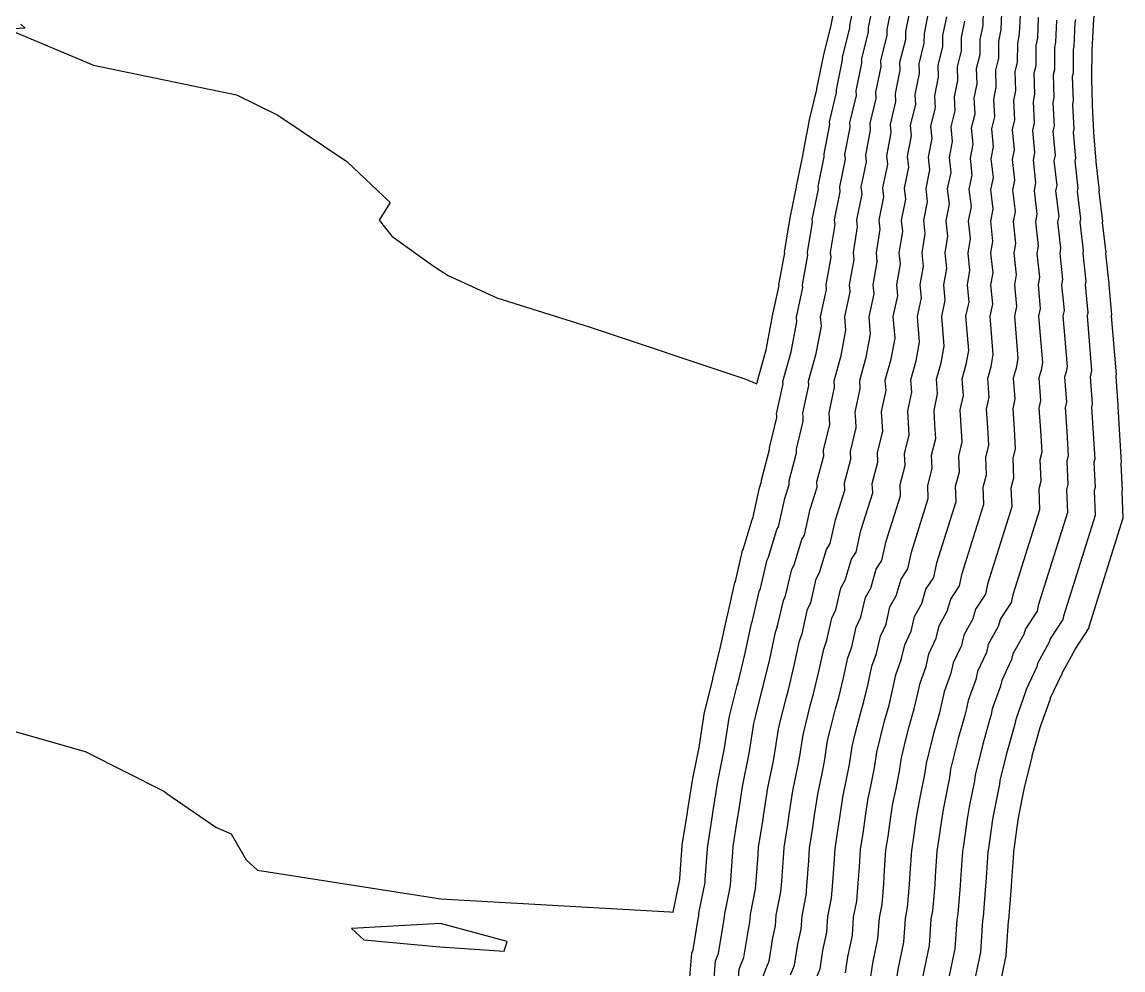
# Model space of a CAD drawing. Header units: metres. Extents: x 706349 to 713144, y 2649082 to 2655455.
# Drawn here: x 712357.1 to 712436.8, y 2651963 to 2652031.7 of the extents above; entities that cross this region are included whole.
import ezdxf

# ---------------------------------------------------------------- set-up
doc = ezdxf.new("R2010")
doc.units = ezdxf.units.M
doc.layers.add('C-TOPO-MAJR', color=9, linetype='Continuous')
doc.layers.add('C-TOPO-MINR', color=8, linetype='Continuous')

msp = doc.modelspace()

# ---------------------------------------------------------------- linework, layer by layer
at = {"layer": 'C-TOPO-MAJR', "color": 9, "linetype": 'Continuous', "lineweight": -3, "flags": 128}
for points, elevation in [([(712354.568, 2651980.872), (712361.633, 2651978.858), (712367.37, 2651975.983), (712367.521, 2651975.855), (712367.536, 2651975.836), (712371.104, 2651973.395), (712372.211, 2651972.901), (712373.302, 2651971.013), (712374.12, 2651970.283), (712387.393, 2651968.195), (712403.99, 2651967.247), (712404.232, 2651967.235), (712404.713, 2651969.607), (712404.715, 2651969.634), (712404.886, 2651972.051), (712404.887, 2651972.075), (712405.27, 2651974.455), (712405.275, 2651974.491), (712405.655, 2651976.917), (712406.137, 2651979.276), (712406.149, 2651979.335), (712406.507, 2651981.727), (712406.521, 2651981.786), (712407.095, 2651984.082), (712407.115, 2651984.153), (712407.66, 2651986.44), (712408.156, 2651988.748), (712408.184, 2651988.827), (712408.701, 2651991.101), (712408.738, 2651991.18), (712409.258, 2651993.428), (712409.301, 2651993.506), (712409.948, 2651995.674), (712410.002, 2651995.756), (712410.488, 2651997.972), (712410.629, 2651998.42), (712410.624, 2651998.53), (712411.207, 2652000.741), (712411.202, 2652000.865), (712411.741, 2652003.054), (712411.733, 2652003.189), (712411.724, 2652003.329), (712412.193, 2652005.508), (712412.181, 2652005.659), (712412.783, 2652007.829), (712413.189, 2652009.985), (712413.16, 2652010.339), (712413.622, 2652012.482), (712413.605, 2652012.671), (712413.989, 2652014.828), (712413.969, 2652015.021), (712414.325, 2652017.205), (712414.303, 2652017.4), (712414.755, 2652019.593), (712414.731, 2652019.792), (712415.182, 2652021.953), (712415.16, 2652022.15), (712415.571, 2652024.282), (712415.553, 2652024.476), (712416.072, 2652026.607), (712416.061, 2652026.798), (712416.511, 2652028.964), (712416.505, 2652029.153), (712417.041, 2652031.275), (712417.042, 2652031.465), (712417.475, 2652033.6)], -20), ([(712412.734, 2651962.68), (712413.032, 2651963.402), (712413.272, 2651964.92), (712413.503, 2651966.011), (712413.566, 2651966.968), (712413.871, 2651968.472), (712413.947, 2651969.424), (712414.054, 2651970.941), (712414.114, 2651971.868), (712414.354, 2651973.362), (712414.48, 2651974.267), (712414.719, 2651975.79), (712415.021, 2651977.27), (712415.196, 2651978.156), (712415.421, 2651979.657), (712415.631, 2651980.509), (712415.991, 2651981.95), (712416.227, 2651982.777), (712416.569, 2651984.213), (712416.881, 2651985.661), (712417.167, 2651986.452), (712417.491, 2651987.879), (712417.834, 2651988.61), (712418.161, 2651990.021), (712418.541, 2651990.71), (712418.948, 2651992.071), (712419.361, 2651992.703), (712419.666, 2651994.094), (712420.703, 2651997.398), (712420.67, 2651998.209), (712421.035, 2651999.595), (712420.998, 2652000.43), (712421.336, 2652001.803), (712421.287, 2652002.656), (712421.229, 2652003.534), (712421.523, 2652004.901), (712421.456, 2652005.801), (712421.833, 2652007.162), (712422.087, 2652008.513), (712421.935, 2652010.377), (712422.225, 2652011.72), (712422.135, 2652012.674), (712422.377, 2652014.026), (712422.274, 2652014.987), (712422.498, 2652016.357), (712422.387, 2652017.322), (712422.67, 2652018.696), (712422.554, 2652019.65), (712422.837, 2652021.004), (712422.734, 2652021.93), (712422.991, 2652023.266), (712422.909, 2652024.168), (712423.235, 2652025.504), (712423.183, 2652026.37), (712423.465, 2652027.728), (712423.439, 2652028.574), (712423.775, 2652029.904), (712423.779, 2652030.74), (712424.05, 2652032.078)], -10)]:
    msp.add_lwpolyline(points, dxfattribs=dict(at, elevation=elevation))
msp.add_lwpolyline([(712430.688, 2652032.029), (712430.626, 2652030.556), (712430.517, 2652030.014), (712430.509, 2652028.533), (712430.373, 2652027.994), (712430.419, 2652026.491), (712430.305, 2652025.941), (712430.397, 2652024.401), (712430.266, 2652023.86), (712430.412, 2652022.251), (712430.308, 2652021.71), (712430.492, 2652020.055), (712430.378, 2652019.507), (712430.585, 2652017.8), (712430.471, 2652017.243), (712430.67, 2652015.508), (712430.58, 2652014.953), (712430.764, 2652013.225), (712430.666, 2652012.678), (712430.828, 2652010.958), (712430.71, 2652010.414), (712430.986, 2652007.041), (712430.883, 2652006.494), (712430.731, 2652005.943), (712430.853, 2652004.293), (712430.734, 2652003.74), (712430.841, 2652002.123), (712430.932, 2652000.551), (712430.795, 2651999.996), (712430.864, 2651998.449), (712430.716, 2651997.888), (712430.777, 2651996.375), (712428.845, 2651990.216), (712428.721, 2651989.651), (712427.947, 2651988.468), (712427.782, 2651987.914), (712427.063, 2651986.613), (712426.931, 2651986.04), (712426.281, 2651984.657), (712426.149, 2651984.077), (712425.605, 2651982.574), (712425.479, 2651981.985), (712425.34, 2651981.402), (712424.887, 2651979.818), (712424.741, 2651979.233), (712424.336, 2651977.588), (712424.244, 2651976.977), (712423.906, 2651975.264), (712423.783, 2651974.662), (712423.686, 2651974.043), (712423.439, 2651972.269), (712423.341, 2651971.661), (712423.222, 2651969.83), (712423.178, 2651969.214), (712423.029, 2651967.337), (712422.905, 2651966.726), (712422.778, 2651964.811), (712422.317, 2651962.629)], dxfattribs=at)
at = {"layer": 'C-TOPO-MAJR', "color": 9, "linetype": 'Continuous', "lineweight": -3, "elevation": -20, "flags": 128}
msp.add_lwpolyline([(712380.923, 2651966.044), (712381.826, 2651965.217), (712387.337, 2651964.715), (712391.998, 2651964.402), (712392.204, 2651965.094), (712387.38, 2651966.412), (712380.923, 2651966.044)], close=True, dxfattribs=at)
at = {"layer": 'C-TOPO-MINR', "color": 8, "linetype": 'Continuous', "lineweight": -3, "flags": 128}
for points, elevation in [([(712356.972, 2652031.544), (712357.287, 2652031.274), (712356.034, 2652031.201), (712362.237, 2652028.588), (712372.594, 2652026.427), (712375.582, 2652024.952), (712380.587, 2652021.596), (712383.737, 2652018.632), (712382.93, 2652017.352), (712383.859, 2652016.186), (712386.842, 2652014.048), (712387.925, 2652013.358), (712391.465, 2652011.728), (712398.153, 2652009.638), (712409.425, 2652005.86), (712410.297, 2652005.493), (712410.327, 2652005.63), (712410.326, 2652005.63), (712410.973, 2652007.963), (712411.409, 2652010.279), (712411.405, 2652010.331), (712411.902, 2652012.634), (712411.898, 2652012.67), (712412.312, 2652014.988), (712412.308, 2652015.028), (712412.691, 2652017.375), (712412.686, 2652017.416), (712413.172, 2652019.772), (712413.166, 2652019.821), (712413.651, 2652022.143), (712413.645, 2652022.194), (712414.087, 2652024.485), (712414.082, 2652024.537), (712414.64, 2652026.828), (712414.636, 2652026.884), (712415.12, 2652029.212), (712415.118, 2652029.269), (712415.694, 2652031.549), (712415.695, 2652031.611), (712416.159, 2652033.904)], -22), ([(712405.398, 2651961.938), (712405.574, 2651964.249), (712405.627, 2651964.38), (712405.682, 2651964.512), (712406.036, 2651966.752), (712406.082, 2651966.97), (712406.095, 2651967.162), (712406.544, 2651969.38), (712406.561, 2651969.592), (712406.719, 2651971.829), (712406.733, 2651972.033), (712407.087, 2651974.237), (712407.116, 2651974.446), (712407.468, 2651976.692), (712407.914, 2651978.875), (712407.958, 2651979.1), (712408.29, 2651981.313), (712408.343, 2651981.531), (712408.874, 2651983.656), (712408.937, 2651983.877), (712409.441, 2651985.995), (712409.901, 2651988.131), (712409.981, 2651988.352), (712410.459, 2651990.457), (712410.557, 2651990.666), (712411.039, 2651992.747), (712411.149, 2651992.947), (712411.748, 2651994.954), (712411.874, 2651995.146), (712412.324, 2651997.197), (712412.643, 2651998.215), (712412.633, 2651998.466), (712413.173, 2652000.512), (712413.161, 2652000.778), (712413.66, 2652002.804), (712413.644, 2652003.083), (712413.625, 2652003.37), (712414.059, 2652005.387), (712414.036, 2652005.687), (712414.593, 2652007.696), (712414.968, 2652009.69), (712414.915, 2652010.346), (712415.343, 2652012.33), (712415.311, 2652012.672), (712415.667, 2652014.667), (712415.63, 2652015.015), (712415.96, 2652017.036), (712415.92, 2652017.385), (712416.338, 2652019.413), (712416.296, 2652019.764), (712416.713, 2652021.763), (712416.675, 2652022.106), (712417.055, 2652024.079), (712417.025, 2652024.414), (712417.505, 2652026.386), (712417.485, 2652026.713), (712417.902, 2652028.717), (712417.892, 2652029.037), (712418.388, 2652031), (712418.39, 2652031.32), (712418.79, 2652033.295)], -18), ([(712434.812, 2652033.363), (712434.666, 2652031.563), (712434.65, 2652031.501), (712434.572, 2652029.642), (712434.559, 2652029.578), (712434.549, 2652027.71), (712434.533, 2652027.647), (712434.592, 2652025.749), (712434.578, 2652025.684), (712434.695, 2652023.739), (712434.679, 2652023.675), (712434.864, 2652021.642), (712434.852, 2652021.578), (712435.085, 2652019.486), (712435.072, 2652019.421), (712435.334, 2652017.262), (712435.321, 2652017.196), (712435.574, 2652014.998), (712435.563, 2652014.933), (712435.796, 2652012.744), (712435.785, 2652012.68), (712435.989, 2652010.501), (712435.975, 2652010.437), (712436.325, 2652006.158), (712436.313, 2652006.094), (712436.295, 2652006.029), (712436.451, 2652003.929), (712436.437, 2652003.863), (712436.573, 2652001.803), (712436.689, 2651999.8), (712436.673, 2651999.735), (712436.761, 2651997.762), (712436.743, 2651997.696), (712436.821, 2651995.762), (712434.352, 2651987.889), (712434.336, 2651987.819), (712433.347, 2651986.306), (712433.326, 2651986.237), (712432.405, 2651984.569), (712432.389, 2651984.498), (712431.555, 2651982.723), (712431.538, 2651982.651), (712430.84, 2651980.722), (712430.824, 2651980.649), (712430.807, 2651980.577), (712430.225, 2651978.539), (712430.207, 2651978.467), (712429.684, 2651976.346), (712429.673, 2651976.27), (712429.237, 2651974.06), (712429.221, 2651973.986), (712429.209, 2651973.909), (712428.89, 2651971.613), (712428.878, 2651971.538), (712428.723, 2651969.164), (712428.717, 2651969.088), (712428.523, 2651966.656), (712428.508, 2651966.581), (712428.343, 2651964.092), (712427.744, 2651961.254)], 6), ([(712407.13, 2651961.552), (712407.291, 2651963.678), (712407.404, 2651963.955), (712407.519, 2651964.234), (712407.845, 2651966.294), (712407.937, 2651966.731), (712407.963, 2651967.113), (712408.376, 2651969.153), (712408.408, 2651969.55), (712408.553, 2651971.607), (712408.578, 2651971.992), (712408.904, 2651974.018), (712408.957, 2651974.401), (712409.28, 2651976.466), (712409.691, 2651978.474), (712409.768, 2651978.864), (712410.073, 2651980.899), (712410.165, 2651981.275), (712410.653, 2651983.229), (712410.76, 2651983.602), (712411.223, 2651985.549), (712411.646, 2651987.513), (712411.777, 2651987.877), (712412.217, 2651989.812), (712412.377, 2651990.152), (712412.819, 2651992.065), (712412.997, 2651992.388), (712413.548, 2651994.233), (712413.746, 2651994.535), (712414.16, 2651996.421), (712414.658, 2651998.011), (712414.643, 2651998.401), (712415.139, 2652000.283), (712415.12, 2652000.691), (712415.579, 2652002.553), (712415.554, 2652002.976), (712415.526, 2652003.411), (712415.925, 2652005.265), (712415.891, 2652005.715), (712416.403, 2652007.562), (712416.748, 2652009.396), (712416.67, 2652010.354), (712417.063, 2652012.177), (712417.017, 2652012.672), (712417.344, 2652014.507), (712417.291, 2652015.008), (712417.594, 2652016.866), (712417.536, 2652017.369), (712417.921, 2652019.234), (712417.86, 2652019.735), (712418.244, 2652021.574), (712418.19, 2652022.062), (712418.539, 2652023.876), (712418.496, 2652024.352), (712418.937, 2652026.166), (712418.909, 2652026.627), (712419.292, 2652028.47), (712419.278, 2652028.921), (712419.735, 2652030.726), (712419.737, 2652031.175), (712420.105, 2652032.991)], -16), ([(712408.861, 2651961.167), (712409.009, 2651963.106), (712409.181, 2651963.53), (712409.357, 2651963.957), (712409.654, 2651965.836), (712409.792, 2651966.491), (712409.83, 2651967.065), (712410.208, 2651968.926), (712410.254, 2651969.508), (712410.386, 2651971.385), (712410.423, 2651971.951), (712410.72, 2651973.799), (712410.798, 2651974.357), (712411.093, 2651976.241), (712411.468, 2651978.072), (712411.577, 2651978.628), (712411.856, 2651980.485), (712411.987, 2651981.02), (712412.432, 2651982.803), (712412.582, 2651983.327), (712413.005, 2651985.104), (712413.391, 2651986.896), (712413.574, 2651987.402), (712413.975, 2651989.168), (712414.196, 2651989.638), (712414.6, 2651991.384), (712414.845, 2651991.828), (712415.348, 2651993.512), (712415.617, 2651993.924), (712415.995, 2651995.645), (712416.673, 2651997.806), (712416.652, 2651998.337), (712417.104, 2652000.054), (712417.08, 2652000.604), (712417.498, 2652002.303), (712417.465, 2652002.869), (712417.427, 2652003.452), (712417.791, 2652005.144), (712417.746, 2652005.744), (712418.213, 2652007.429), (712418.528, 2652009.102), (712418.425, 2652010.361), (712418.784, 2652012.025), (712418.723, 2652012.673), (712419.022, 2652014.347), (712418.952, 2652015.001), (712419.229, 2652016.696), (712419.153, 2652017.353), (712419.504, 2652019.055), (712419.425, 2652019.707), (712419.775, 2652021.384), (712419.704, 2652022.018), (712420.023, 2652023.673), (712419.967, 2652024.291), (712420.37, 2652025.945), (712420.334, 2652026.541), (712420.683, 2652028.222), (712420.665, 2652028.806), (712421.082, 2652030.452), (712421.085, 2652031.03), (712421.42, 2652032.687)], -14), ([(712410.726, 2651962.534), (712410.957, 2651963.105), (712411.194, 2651963.679), (712411.463, 2651965.378), (712411.648, 2651966.251), (712411.698, 2651967.016), (712412.039, 2651968.699), (712412.1, 2651969.466), (712412.22, 2651971.163), (712412.269, 2651971.909), (712412.537, 2651973.581), (712412.639, 2651974.312), (712412.906, 2651976.015), (712413.245, 2651977.671), (712413.387, 2651978.392), (712413.638, 2651980.071), (712413.809, 2651980.765), (712414.212, 2651982.377), (712414.405, 2651983.052), (712414.787, 2651984.658), (712415.136, 2651986.279), (712415.37, 2651986.927), (712415.733, 2651988.523), (712416.015, 2651989.124), (712416.38, 2651990.702), (712416.693, 2651991.269), (712417.148, 2651992.792), (712417.489, 2651993.314), (712417.831, 2651994.87), (712418.688, 2651997.602), (712418.661, 2651998.273), (712419.07, 2651999.824), (712419.039, 2652000.517), (712419.417, 2652002.053), (712419.376, 2652002.763), (712419.328, 2652003.493), (712419.657, 2652005.022), (712419.601, 2652005.772), (712420.023, 2652007.295), (712420.308, 2652008.807), (712420.18, 2652010.369), (712420.504, 2652011.873), (712420.429, 2652012.674), (712420.699, 2652014.187), (712420.613, 2652014.994), (712420.863, 2652016.526), (712420.77, 2652017.337), (712421.087, 2652018.876), (712420.99, 2652019.678), (712421.306, 2652021.194), (712421.219, 2652021.974), (712421.507, 2652023.47), (712421.438, 2652024.229), (712421.802, 2652025.724), (712421.758, 2652026.456), (712422.074, 2652027.975), (712422.052, 2652028.69), (712422.428, 2652030.178), (712422.432, 2652030.885), (712422.735, 2652032.382)], -12), ([(712416.707, 2651962.847), (712416.89, 2651964.003), (712417.213, 2651965.531), (712417.302, 2651966.871), (712417.534, 2651968.018), (712417.639, 2651969.34), (712417.721, 2651970.497), (712417.805, 2651971.785), (712417.988, 2651972.925), (712418.163, 2651974.178), (712418.345, 2651975.339), (712418.575, 2651976.468), (712418.816, 2651977.685), (712418.987, 2651978.829), (712419.275, 2651979.999), (712419.549, 2651981.097), (712419.872, 2651982.227), (712420.133, 2651983.322), (712420.37, 2651984.426), (712420.76, 2651985.502), (712421.007, 2651986.59), (712421.473, 2651987.582), (712421.722, 2651988.658), (712422.238, 2651989.592), (712422.547, 2651990.63), (712423.105, 2651991.482), (712423.338, 2651992.543), (712424.732, 2651996.989), (712424.688, 2651998.081), (712424.967, 2651999.137), (712424.917, 2652000.256), (712425.175, 2652001.302), (712425.108, 2652002.443), (712425.031, 2652003.617), (712425.255, 2652004.658), (712425.166, 2652005.858), (712425.453, 2652006.895), (712425.647, 2652007.924), (712425.445, 2652010.392), (712425.666, 2652011.415), (712425.548, 2652012.676), (712425.732, 2652013.706), (712425.596, 2652014.974), (712425.767, 2652016.017), (712425.62, 2652017.29), (712425.836, 2652018.338), (712425.684, 2652019.593), (712425.899, 2652020.625), (712425.763, 2652021.842), (712425.96, 2652022.86), (712425.852, 2652024.044), (712426.1, 2652025.062), (712426.032, 2652026.199), (712426.247, 2652027.233), (712426.212, 2652028.342), (712426.469, 2652029.355), (712426.474, 2652030.449), (712426.681, 2652031.469), (712426.726, 2652032.557)], -6), ([(712418.545, 2651962.569), (712418.699, 2651963.545), (712419.068, 2651965.291), (712419.169, 2651966.823), (712419.365, 2651967.791), (712419.486, 2651969.298), (712419.554, 2651970.275), (712419.65, 2651971.744), (712419.805, 2651972.706), (712420.004, 2651974.133), (712420.157, 2651975.113), (712420.352, 2651976.066), (712420.625, 2651977.449), (712420.77, 2651978.415), (712421.097, 2651979.743), (712421.328, 2651980.671), (712421.695, 2651981.952), (712421.915, 2651982.876), (712422.115, 2651983.809), (712422.556, 2651985.027), (712422.765, 2651985.945), (712423.292, 2651987.068), (712423.502, 2651987.976), (712424.086, 2651989.033), (712424.347, 2651989.909), (712424.977, 2651990.872), (712425.173, 2651991.767), (712426.747, 2651996.784), (712426.697, 2651998.017), (712426.932, 2651998.908), (712426.877, 2652000.169), (712427.094, 2652001.052), (712427.019, 2652002.336), (712426.932, 2652003.658), (712427.121, 2652004.536), (712427.021, 2652005.886), (712427.263, 2652006.761), (712427.427, 2652007.63), (712427.2, 2652010.399), (712427.387, 2652011.263), (712427.254, 2652012.676), (712427.409, 2652013.546), (712427.258, 2652014.967), (712427.401, 2652015.847), (712427.237, 2652017.275), (712427.419, 2652018.158), (712427.248, 2652019.564), (712427.43, 2652020.435), (712427.278, 2652021.798), (712427.444, 2652022.657), (712427.323, 2652023.983), (712427.532, 2652024.842), (712427.456, 2652026.113), (712427.637, 2652026.986), (712427.599, 2652028.226), (712427.815, 2652029.081), (712427.822, 2652030.304), (712427.996, 2652031.164), (712428.047, 2652032.381)], -4), ([(712414.51, 2651962.255), (712414.87, 2651963.124), (712415.081, 2651964.461), (712415.358, 2651965.771), (712415.434, 2651966.92), (712415.702, 2651968.245), (712415.793, 2651969.382), (712415.887, 2651970.719), (712415.96, 2651971.827), (712416.171, 2651973.143), (712416.321, 2651974.222), (712416.532, 2651975.564), (712416.798, 2651976.869), (712417.006, 2651977.921), (712417.204, 2651979.243), (712417.453, 2651980.254), (712417.77, 2651981.524), (712418.05, 2651982.502), (712418.351, 2651983.767), (712418.626, 2651985.044), (712418.963, 2651985.977), (712419.249, 2651987.234), (712419.654, 2651988.096), (712419.941, 2651989.339), (712420.39, 2651990.151), (712420.748, 2651991.35), (712421.233, 2651992.093), (712421.502, 2651993.318), (712422.717, 2651997.193), (712422.679, 2651998.145), (712423.001, 2651999.366), (712422.958, 2652000.343), (712423.256, 2652001.552), (712423.197, 2652002.549), (712423.13, 2652003.576), (712423.389, 2652004.779), (712423.311, 2652005.829), (712423.643, 2652007.028), (712423.867, 2652008.219), (712423.69, 2652010.384), (712423.945, 2652011.568), (712423.842, 2652012.675), (712424.054, 2652013.866), (712423.935, 2652014.98), (712424.132, 2652016.187), (712424.003, 2652017.306), (712424.253, 2652018.517), (712424.119, 2652019.621), (712424.368, 2652020.815), (712424.249, 2652021.886), (712424.476, 2652023.063), (712424.381, 2652024.106), (712424.667, 2652025.283), (712424.607, 2652026.284), (712424.856, 2652027.48), (712424.826, 2652028.458), (712425.122, 2652029.629), (712425.127, 2652030.594), (712425.366, 2652031.773)], -8), ([(712429.368, 2652032.205), (712429.311, 2652030.86), (712429.169, 2652030.159), (712429.162, 2652028.807), (712428.986, 2652028.11), (712429.028, 2652026.739), (712428.88, 2652026.027), (712428.965, 2652024.621), (712428.794, 2652023.921), (712428.928, 2652022.454), (712428.793, 2652021.754), (712428.961, 2652020.245), (712428.813, 2652019.536), (712429.002, 2652017.979), (712428.854, 2652017.259), (712429.036, 2652015.677), (712428.919, 2652014.96), (712429.087, 2652013.385), (712428.96, 2652012.677), (712429.107, 2652011.111), (712428.955, 2652010.407), (712429.206, 2652007.336), (712429.073, 2652006.628), (712428.876, 2652005.915), (712428.987, 2652004.415), (712428.833, 2652003.699), (712428.93, 2652002.229), (712429.013, 2652000.802), (712428.836, 2652000.082), (712428.898, 2651998.679), (712428.707, 2651997.952), (712428.762, 2651996.58), (712427.009, 2651990.991), (712426.849, 2651990.261), (712426.147, 2651989.188), (712425.934, 2651988.474), (712425.283, 2651987.295), (712425.111, 2651986.554), (712424.523, 2651985.301), (712424.352, 2651984.552), (712423.86, 2651983.191), (712423.697, 2651982.431), (712423.517, 2651981.677), (712423.108, 2651980.244), (712422.919, 2651979.488), (712422.553, 2651978.002), (712422.435, 2651977.213), (712422.129, 2651975.665), (712421.97, 2651974.888), (712421.845, 2651974.088), (712421.622, 2651972.487), (712421.496, 2651971.703), (712421.388, 2651970.053), (712421.332, 2651969.256), (712421.197, 2651967.564), (712421.037, 2651966.774), (712420.923, 2651965.051), (712420.508, 2651963.087), (712420.382, 2651962.292)], -2), ([(712432.009, 2652031.853), (712431.942, 2652030.251), (712431.864, 2652029.869), (712431.856, 2652028.258), (712431.76, 2652027.878), (712431.81, 2652026.244), (712431.729, 2652025.856), (712431.83, 2652024.18), (712431.737, 2652023.798), (712431.896, 2652022.048), (712431.822, 2652021.666), (712432.023, 2652019.866), (712431.942, 2652019.478), (712432.168, 2652017.621), (712432.087, 2652017.228), (712432.305, 2652015.338), (712432.241, 2652014.946), (712432.442, 2652013.065), (712432.373, 2652012.678), (712432.548, 2652010.806), (712432.465, 2652010.422), (712432.766, 2652006.747), (712432.693, 2652006.361), (712432.585, 2652005.972), (712432.719, 2652004.172), (712432.635, 2652003.781), (712432.751, 2652002.016), (712432.851, 2652000.301), (712432.755, 2651999.909), (712432.829, 2651998.22), (712432.725, 2651997.824), (712432.791, 2651996.171), (712430.68, 2651989.44), (712430.593, 2651989.04), (712429.747, 2651987.747), (712429.63, 2651987.355), (712428.844, 2651985.932), (712428.75, 2651985.526), (712428.039, 2651984.012), (712427.945, 2651983.602), (712427.35, 2651981.957), (712427.261, 2651981.54), (712427.162, 2651981.127), (712426.666, 2651979.392), (712426.563, 2651978.978), (712426.118, 2651977.174), (712426.054, 2651976.742), (712425.683, 2651974.863), (712425.596, 2651974.437), (712425.527, 2651973.999), (712425.256, 2651972.05), (712425.187, 2651971.62), (712425.055, 2651969.608), (712425.025, 2651969.172), (712424.86, 2651967.11), (712424.773, 2651966.677), (712424.633, 2651964.572), (712424.126, 2651962.17)], 2), ([(712433.384, 2652031.895), (712433.329, 2652031.677), (712433.257, 2652029.947), (712433.212, 2652029.723), (712433.202, 2652027.984), (712433.146, 2652027.762), (712433.201, 2652025.997), (712433.154, 2652025.77), (712433.262, 2652023.959), (712433.208, 2652023.736), (712433.38, 2652021.845), (712433.337, 2652021.622), (712433.554, 2652019.676), (712433.507, 2652019.45), (712433.751, 2652017.441), (712433.704, 2652017.212), (712433.939, 2652015.168), (712433.902, 2652014.94), (712434.119, 2652012.905), (712434.079, 2652012.679), (712434.269, 2652010.654), (712434.22, 2652010.429), (712434.546, 2652006.453), (712434.503, 2652006.227), (712434.44, 2652006), (712434.585, 2652004.05), (712434.536, 2652003.822), (712434.662, 2652001.909), (712434.77, 2652000.051), (712434.714, 2651999.822), (712434.795, 2651997.991), (712434.734, 2651997.76), (712434.806, 2651995.967), (712432.516, 2651988.665), (712432.464, 2651988.429), (712431.547, 2651987.026), (712431.478, 2651986.796), (712430.625, 2651985.25), (712430.569, 2651985.012), (712429.797, 2651983.368), (712429.742, 2651983.126), (712429.095, 2651981.339), (712429.043, 2651981.094), (712428.985, 2651980.852), (712428.445, 2651978.965), (712428.385, 2651978.722), (712427.901, 2651976.76), (712427.863, 2651976.506), (712427.46, 2651974.461), (712427.409, 2651974.211), (712427.368, 2651973.954), (712427.073, 2651971.831), (712427.032, 2651971.579), (712426.889, 2651969.386), (712426.871, 2651969.13), (712426.692, 2651966.883), (712426.64, 2651966.629), (712426.488, 2651964.332), (712425.935, 2651961.712)], 4)]:
    msp.add_lwpolyline(points, dxfattribs=dict(at, elevation=elevation))

doc.saveas('drawing.dxf')
